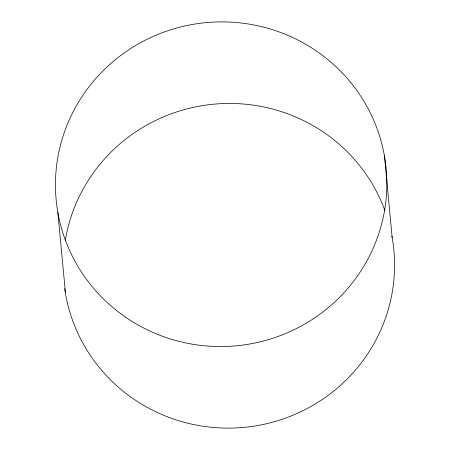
<?xml version="1.0" encoding="UTF-8"?>
<svg xmlns="http://www.w3.org/2000/svg" width="450" height="450" viewBox="0 0 450 450"><rect width="100%" height="100%" fill="white"/><g stroke="black" fill="none" stroke-linecap="round" stroke-linejoin="round"><path stroke-width="0.67" d="M384.446 155.993L392.158 237.555M57.842 212.445L65.554 294.007A165.746 162.304 -5.4 0 0 257.721 425.52A165.746 162.304 -5.4 0 0 391.911 236.199M65.205 291.971A165.746 162.304 -5.4 0 1 64.688 288.546M65.239 240.654A165.746 162.304 -5.4 0 1 213.683 104.192A165.746 162.304 -5.4 0 1 384.93 210.628M125.595 317.216A165.746 162.304 -5.4 0 0 386.173 198.326A165.746 162.304 -5.4 0 0 151.667 37.114A165.746 162.304 -5.4 0 0 125.595 317.216"/></g></svg>
